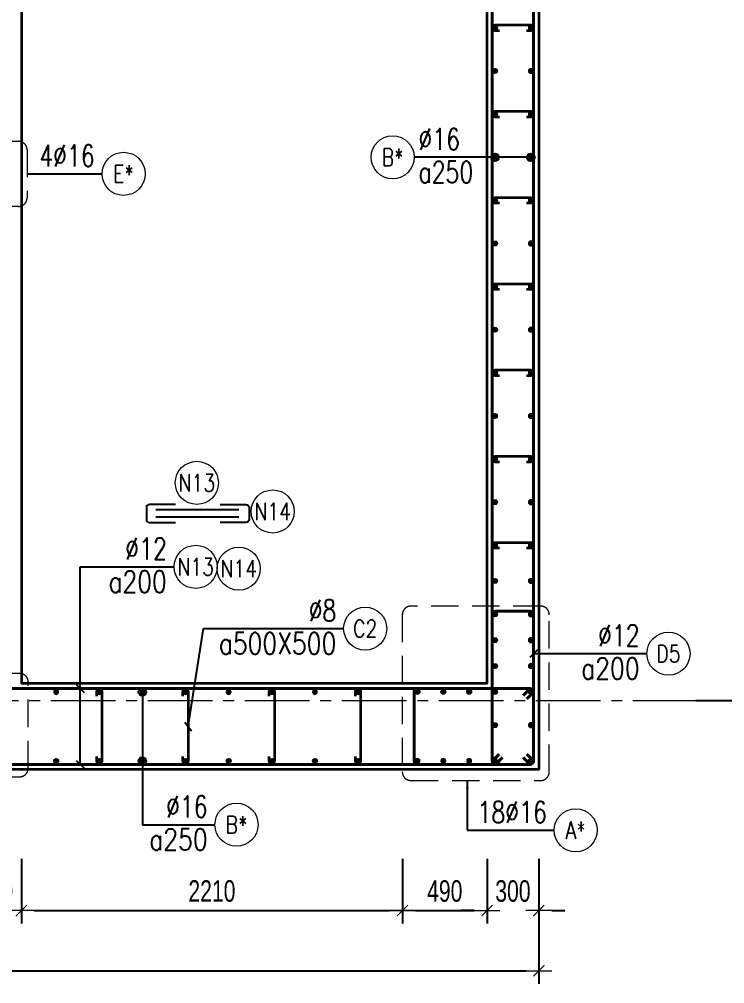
# Model space of a CAD drawing. Header units: millimetres. Extents: x 931337 to 1117500, y 19732 to 157199.
# Drawn here: x 1004007 to 1008097, y 134820 to 140412 of the extents above; entities that cross this region are included whole.
import ezdxf
from ezdxf.enums import TextEntityAlignment as Align

# ---------------------------------------------------------------- set-up
doc = ezdxf.new("R2010")
doc.units = ezdxf.units.MM
doc.header["$MEASUREMENT"] = 0
for name, pattern in [('HIDDEN', [9.525, 6.35, -3.175]), ('HIDDEN2', [4.7625, 3.175, -1.5875]), ('OF_Grid_1$0$CENTER2', [1.125, 0.75, -0.125, 0.125, -0.125])]:
    doc.linetypes.add(name, pattern=pattern)
doc.layers.get('0').update_dxf_attribs({"lineweight": 20})
doc.layers.get('Defpoints').update_dxf_attribs({"color": 151, "lineweight": 9})
doc.layers.add('Hidden', color=9, linetype='HIDDEN')
doc.layers.add('Ligature', color=1, linetype='Continuous')
for name, color, linetype, lineweight in [('KC-LEADER', 153, 'Continuous', 18), ('KC-THEP', 6, 'Continuous', 40), ('NDC_S_DIM', 1, 'Continuous', 15), ('NDC_S_HIDDEN', 8, 'HIDDEN2', 13), ('NDC_S_LEADER', 1, 'Continuous', 15), ('NDC_S_REBAR', 4, 'Continuous', 35), ('NDC_S_STIRRUP', 4, 'Continuous', 40), ('NDC_S_VN TEXT', 7, 'Continuous', 20), ('NDC_S_WALL', 6, 'Continuous', 35), ('OF_Grid_1$0$NDC_S_AXIS', 5, 'OF_Grid_1$0$CENTER2', 13)]:
    doc.layers.add(name, color=color, linetype=linetype, lineweight=lineweight)
doc.styles.add('NDC_DIM', font='', dxfattribs={"width": 0.75})
doc.styles.add('NDC_EN TXT', font='romans.shx', dxfattribs={"width": 0.8})
doc.styles.get('NDC_DIM').set_extended_font_data('Dotum')
doc.dimstyles.new('NDC_dim_25', dxfattribs={"dimscale": 25, "dimtxt": 2.5, "dimasz": 1.5, "dimexe": 1.5, "dimexo": 2.5, "dimgap": 1, "dimtad": 1, "dimdec": 0, "dimzin": 0, "dimdsep": 46, "dimtxsty": 'NDC_DIM', "dimblk": 'DIMMARK', "dimcen": 0.09, "dimdle": 1.2, "dimclrd": 1, "dimclre": 1, "dimclrt": 3, "dimadec": 0, "dimazin": 0, "dimtfac": 1, "dimtdec": 0, "dimtix": 1, "dimtofl": 0, "dimtmove": 0, "dimatfit": 3, "dimfxl": 6, "dimfxlon": 1, "dimtolj": 1, "dimtzin": 0, "dimarcsym": 0})
doc.dimstyles.new('NDC_dim_30', dxfattribs={"dimscale": 30, "dimtxt": 2.5, "dimasz": 1.5, "dimexe": 1.5, "dimexo": 2.5, "dimgap": 1, "dimtad": 1, "dimdec": 0, "dimzin": 0, "dimdsep": 46, "dimtxsty": 'NDC_DIM', "dimblk": 'DIMMARK', "dimcen": 0.09, "dimdle": 1.2, "dimclrd": 1, "dimclre": 1, "dimclrt": 3, "dimadec": 0, "dimazin": 0, "dimtfac": 1, "dimtdec": 0, "dimtix": 1, "dimtofl": 0, "dimtmove": 0, "dimatfit": 3, "dimfxl": 6, "dimfxlon": 1, "dimtolj": 1, "dimtzin": 0, "dimarcsym": 0})
doc.dimstyles.new('NDC_dim_50', dxfattribs={"dimscale": 50, "dimtxt": 2.5, "dimasz": 1.5, "dimexe": 1.5, "dimexo": 2.5, "dimgap": 1, "dimtad": 1, "dimdec": 0, "dimzin": 0, "dimdsep": 46, "dimtxsty": 'NDC_DIM', "dimblk": 'DIMMARK', "dimcen": 0.09, "dimdle": 1.2, "dimclrd": 1, "dimclre": 1, "dimclrt": 3, "dimadec": 0, "dimazin": 0, "dimtfac": 1, "dimtdec": 0, "dimtix": 1, "dimtofl": 0, "dimtmove": 0, "dimatfit": 3, "dimfxl": 6, "dimfxlon": 1, "dimtolj": 1, "dimtzin": 0, "dimarcsym": 0})

# ---------------------------------------------------------------- blocks, each defined once
blk = doc.blocks.new('DIMMARK')
at = {"layer": 'NDC_S_DIM', "color": 1}
blk.add_line((-1.5, 0), (1, 0), dxfattribs=at)
at = {"layer": 'NDC_S_DIM', "color": 2, "const_width": 0.1}
blk.add_lwpolyline([(-0.424, -0.424), (0.424, 0.424)], dxfattribs=at)
blk = doc.blocks.new('*U9')
blk.add_circle((2.5, 0), 2.5)
at = {"layer": 'NDC_S_VN TEXT', "color": 3, "style": 'NDC_EN TXT', "width": 0.75}
blk.add_attdef('DK2', text='', height=2.5, dxfattribs=at).set_placement((-0.85, 0.85), align=Align.RIGHT)
at = {"layer": 'NDC_S_VN TEXT', "color": 7, "style": 'NDC_EN TXT', "width": 0.8}
blk.add_attdef('SH3', text='', height=2, dxfattribs=at).set_placement((2.5, 0), align=Align.MIDDLE)
blk = doc.blocks.new('THEP')
at = {"layer": 'KC-LEADER', "color": 6}
blk.add_circle((0, 0), 14, dxfattribs=at)
at = {"layer": 'KC-THEP'}
for p, q in [((-14, 0), (14, 0)), ((9.9, 9.9), (-9.9, -9.9)), ((-9.9, 9.9), (9.9, -9.9)), ((0, 14), (0, -14))]:
    blk.add_line(p, q, dxfattribs=at)
blk = doc.blocks.new('*U10')
blk.add_circle((2.5, 0), 2.5)
at = {"layer": 'NDC_S_VN TEXT', "color": 3, "style": 'NDC_EN TXT'}
for tag, width, p in [('DK2', 0.75, (-0.85, 0.85)), ('KC2', 0.8, (-0.85, -2.97))]:
    blk.add_attdef(tag, text='', height=2.5, dxfattribs=dict(at, width=width)).set_placement(p, align=Align.RIGHT)
at = {"layer": 'NDC_S_VN TEXT', "color": 7, "style": 'NDC_EN TXT', "width": 0.8}
blk.add_attdef('SH3', text='', height=2, dxfattribs=at).set_placement((2.5, 0), align=Align.MIDDLE)
blk = doc.blocks.new('*U11')
blk.add_circle((-2.5, 0), 2.5)
at = {"layer": 'NDC_S_VN TEXT', "color": 3, "style": 'NDC_EN TXT', "width": 0.75}
for tag, p in [('DK1', (0.5, 0.85)), ('KC1', (0.5, -2.97))]:
    blk.add_attdef(tag, p, '', height=2.5, dxfattribs=at)
at = {"layer": 'NDC_S_VN TEXT', "color": 7, "style": 'NDC_EN TXT', "width": 0.8}
blk.add_attdef('SH2', text='', height=2, dxfattribs=at).set_placement((-2.5, 0), align=Align.MIDDLE)
blk = doc.blocks.new('*U148')
at = {"layer": 'KC-THEP', "xscale": -1, "rotation": 170.331435563619}
blk.add_blockref('THEP', (0, 200), dxfattribs=at)
at = {"layer": 'KC-THEP', "rotation": 9.668564436380946}
blk.add_blockref('THEP', (0, -200), dxfattribs=at)
blk = doc.blocks.new('*U147')
at = {"layer": 'NDC_S_HIDDEN', "color": 0, "linetype": 'ByBlock', "lineweight": -2, "transparency": 16777216}
for p in [(0, 0), (250, 0), (500, 0), (750, 0), (1000, 0), (1250, 0), (1500, 0), (1750, 0)]:
    blk.add_blockref('*U148', p, dxfattribs=at)
blk = doc.blocks.new('*U152')
at = {"layer": 'NDC_S_REBAR'}
blk.add_lwpolyline([(-15, 175), (-15, 200, -1), (15, 200), (15, -200, -1), (-15, -200), (-15, -175)], format="xyb", dxfattribs=at)
blk = doc.blocks.new('*U151')
at = {"layer": 'NDC_S_HIDDEN', "color": 0, "linetype": 'ByBlock', "lineweight": -2, "transparency": 16777216}
for p in [(0, 0), (500, 0), (1000, 0), (1500, 0)]:
    blk.add_blockref('*U152', p, dxfattribs=at)
blk = doc.blocks.new('A$C7BC65A55')
at = {"layer": 'Ligature'}
for p, q in [((-15.2, 372, 0), (-15.2, 38.5, 0)), ((15.2, 372, 0), (15.2, 38.5, 0))]:
    blk.add_line(p, q, dxfattribs=at)
for points in [[(-36.2, 296.5), (-36.2, 400.9, -0.414214), (-24, 413.1), (24, 413.1, -0.414214), (36.2, 400.9), (36.2, 296.5)], [(-36.2, 116.5), (-36.2, 12.2, 0.414214), (-24, 0), (24, 0, 0.414214), (36.2, 12.2), (36.2, 116.5)]]:
    blk.add_lwpolyline(points, format="xyb", dxfattribs=at)
blk = doc.blocks.new('*D193')
at = {"layer": 'Defpoints', "color": 0, "ltscale": 200, "transparency": 16777216}
for p in [(1003719.4, 136562.1), (1004019.4, 136562.1), (1004019.4, 135244.6)]:
    blk.add_point(p, dxfattribs=at)
at = {"layer": 'NDC_S_DIM', "color": 1, "lineweight": -2, "ltscale": 200, "transparency": 16777216}
for p, q in [((1003719.4, 135544.6), (1003719.4, 135169.6)), ((1004019.4, 135544.6), (1004019.4, 135169.6)), ((1003644.4, 135244.6), (1003569.4, 135244.6)), ((1004094.4, 135244.6), (1004169.4, 135244.6))]:
    blk.add_line(p, q, dxfattribs=at)
at = {"layer": 'NDC_S_DIM', "color": 1, "lineweight": -2, "ltscale": 200, "transparency": 16777216, "xscale": 75, "yscale": 75, "zscale": 75}
blk.add_blockref('DIMMARK', (1003719.4, 135244.6), dxfattribs=at)
at = {"layer": 'NDC_S_DIM', "color": 1, "lineweight": -2, "ltscale": 200, "transparency": 16777216, "xscale": 75, "yscale": 75, "zscale": 75, "rotation": 180}
blk.add_blockref('DIMMARK', (1004019.4, 135244.6), dxfattribs=at)
at = {"layer": 'NDC_S_DIM', "color": 3, "ltscale": 200, "transparency": 16777216, "insert": (1003869.4, 135357.2), "char_height": 125, "attachment_point": 5, "style": 'NDC_DIM'}
blk.add_mtext('\\A1;300', dxfattribs=at)
blk = doc.blocks.new('*D194')
at = {"layer": 'Defpoints', "color": 0, "ltscale": 200, "transparency": 16777216}
for p in [(1004019.4, 136562.1), (1006229.1, 136135.6), (1006229.1, 135244.6)]:
    blk.add_point(p, dxfattribs=at)
at = {"layer": 'NDC_S_DIM', "color": 1, "lineweight": -2, "ltscale": 200, "transparency": 16777216}
for p, q in [((1004019.4, 135544.6), (1004019.4, 135169.6)), ((1006229.1, 135544.6), (1006229.1, 135169.6)), ((1004094.4, 135244.6), (1006154.1, 135244.6))]:
    blk.add_line(p, q, dxfattribs=at)
at = {"layer": 'NDC_S_DIM', "color": 1, "lineweight": -2, "ltscale": 200, "transparency": 16777216, "xscale": 75, "yscale": 75, "zscale": 75, "rotation": 180}
blk.add_blockref('DIMMARK', (1004019.4, 135244.6), dxfattribs=at)
at = {"layer": 'NDC_S_DIM', "color": 1, "lineweight": -2, "ltscale": 200, "transparency": 16777216, "xscale": 75, "yscale": 75, "zscale": 75}
blk.add_blockref('DIMMARK', (1006229.1, 135244.6), dxfattribs=at)
at = {"layer": 'NDC_S_DIM', "color": 3, "ltscale": 200, "transparency": 16777216, "insert": (1005124.2, 135357.2), "char_height": 125, "attachment_point": 5, "style": 'NDC_DIM'}
blk.add_mtext('\\A1;2210', dxfattribs=at)
blk = doc.blocks.new('*D195')
at = {"layer": 'Defpoints', "color": 0, "ltscale": 200, "transparency": 16777216}
for p in [(1006719.4, 136562.1), (1006229.1, 136135.6), (1006719.4, 135244.6)]:
    blk.add_point(p, dxfattribs=at)
at = {"layer": 'NDC_S_DIM', "color": 1, "lineweight": -2, "ltscale": 200, "transparency": 16777216}
for p, q in [((1006229.1, 135544.6), (1006229.1, 135169.6)), ((1006719.4, 135544.6), (1006719.4, 135169.6)), ((1006304.1, 135244.6), (1006644.4, 135244.6))]:
    blk.add_line(p, q, dxfattribs=at)
at = {"layer": 'NDC_S_DIM', "color": 1, "lineweight": -2, "ltscale": 200, "transparency": 16777216, "xscale": 75, "yscale": 75, "zscale": 75, "rotation": 180}
blk.add_blockref('DIMMARK', (1006229.1, 135244.6), dxfattribs=at)
at = {"layer": 'NDC_S_DIM', "color": 1, "lineweight": -2, "ltscale": 200, "transparency": 16777216, "xscale": 75, "yscale": 75, "zscale": 75}
blk.add_blockref('DIMMARK', (1006719.4, 135244.6), dxfattribs=at)
at = {"layer": 'NDC_S_DIM', "color": 3, "ltscale": 200, "transparency": 16777216, "insert": (1006474.2, 135357.2), "char_height": 125, "attachment_point": 5, "style": 'NDC_DIM'}
blk.add_mtext('\\A1;490', dxfattribs=at)
blk = doc.blocks.new('*D196')
at = {"layer": 'Defpoints', "color": 0, "ltscale": 200, "transparency": 16777216}
for p in [(1006719.4, 136562.1), (1007019.4, 136062.1), (1007019.4, 135244.6)]:
    blk.add_point(p, dxfattribs=at)
at = {"layer": 'NDC_S_DIM', "color": 1, "lineweight": -2, "ltscale": 200, "transparency": 16777216}
for p, q in [((1006719.4, 135544.6), (1006719.4, 135169.6)), ((1007019.4, 135544.6), (1007019.4, 135169.6)), ((1006644.4, 135244.6), (1006569.4, 135244.6)), ((1007094.4, 135244.6), (1007169.4, 135244.6))]:
    blk.add_line(p, q, dxfattribs=at)
at = {"layer": 'NDC_S_DIM', "color": 1, "lineweight": -2, "ltscale": 200, "transparency": 16777216, "xscale": 75, "yscale": 75, "zscale": 75}
blk.add_blockref('DIMMARK', (1006719.4, 135244.6), dxfattribs=at)
at = {"layer": 'NDC_S_DIM', "color": 1, "lineweight": -2, "ltscale": 200, "transparency": 16777216, "xscale": 75, "yscale": 75, "zscale": 75, "rotation": 180}
blk.add_blockref('DIMMARK', (1007019.4, 135244.6), dxfattribs=at)
at = {"layer": 'NDC_S_DIM', "color": 3, "ltscale": 200, "transparency": 16777216, "insert": (1006869.4, 135357.2), "char_height": 125, "attachment_point": 5, "style": 'NDC_DIM'}
blk.add_mtext('\\A1;300', dxfattribs=at)
blk = doc.blocks.new('*D168')
at = {"layer": 'Defpoints', "color": 0, "ltscale": 200, "transparency": 16777216}
for p in [(1007020.4, 136377.8), (1000220.2, 136062.1), (1007020.4, 134895.5)]:
    blk.add_point(p, dxfattribs=at)
at = {"layer": 'NDC_S_DIM', "color": 1, "lineweight": -2, "ltscale": 200, "transparency": 16777216}
for p, q in [((1000220.2, 135195.5), (1000220.2, 134820.5)), ((1007020.4, 135195.5), (1007020.4, 134820.5)), ((1000295.2, 134895.5), (1006945.4, 134895.5))]:
    blk.add_line(p, q, dxfattribs=at)
at = {"layer": 'NDC_S_DIM', "color": 1, "lineweight": -2, "ltscale": 200, "transparency": 16777216, "xscale": 75, "yscale": 75, "zscale": 75, "rotation": 180}
blk.add_blockref('DIMMARK', (1000220.2, 134895.5), dxfattribs=at)
at = {"layer": 'NDC_S_DIM', "color": 1, "lineweight": -2, "ltscale": 200, "transparency": 16777216, "xscale": 75, "yscale": 75, "zscale": 75}
blk.add_blockref('DIMMARK', (1007020.4, 134895.5), dxfattribs=at)
at = {"layer": 'NDC_S_DIM', "color": 3, "ltscale": 200, "transparency": 16777216, "insert": (1003620.3, 135008.1), "char_height": 125, "attachment_point": 5, "style": 'NDC_DIM'}
blk.add_mtext('\\A1;6800', dxfattribs=at)
blk = doc.blocks.new('*D181')
at = {"layer": 'Defpoints', "color": 0, "transparency": 16777216}
for p in [(1006390.1, 148062.1), (1008230.1, 148062.1), (1006280.7, 136462.1)]:
    blk.add_point(p, dxfattribs=at)
at = {"layer": 'NDC_S_DIM', "color": 1, "lineweight": -2, "transparency": 16777216}
for p, q in [((1007930.1, 148062.1), (1008305.1, 148062.1)), ((1008230.1, 136537.1), (1008230.1, 147987.1)), ((1007930.1, 136462.1), (1008305.1, 136462.1))]:
    blk.add_line(p, q, dxfattribs=at)
at = {"layer": 'NDC_S_DIM', "color": 1, "lineweight": -2, "transparency": 16777216, "xscale": 75, "yscale": 75, "zscale": 75}
for p, rotation in [((1008230.1, 148062.1), 90), ((1008230.1, 136462.1), 270)]:
    blk.add_blockref('DIMMARK', p, dxfattribs=dict(at, rotation=rotation))
at = {"layer": 'NDC_S_DIM', "color": 3, "transparency": 16777216, "insert": (1008117.5, 142262.1), "char_height": 125, "attachment_point": 5, "rotation": 90, "style": 'NDC_DIM'}
blk.add_mtext('\\A1;11600', dxfattribs=at)
blk = doc.blocks.new('*D182')
at = {"layer": 'Defpoints', "color": 0, "ltscale": 200, "transparency": 16777216}
for p in [(1006905.4, 136462.3), (1008542.7, 136462.3), (1006937.1, 136062.1)]:
    blk.add_point(p, dxfattribs=at)
at = {"layer": 'NDC_S_DIM', "color": 1, "lineweight": -2, "ltscale": 200, "transparency": 16777216}
for p, q in [((1008242.7, 136462.3), (1008617.7, 136462.3)), ((1008542.7, 136137.1), (1008542.7, 136387.3)), ((1008242.7, 136062.1), (1008617.7, 136062.1))]:
    blk.add_line(p, q, dxfattribs=at)
at = {"layer": 'NDC_S_DIM', "color": 1, "lineweight": -2, "ltscale": 200, "transparency": 16777216, "xscale": 75, "yscale": 75, "zscale": 75}
for p, rotation in [((1008542.7, 136462.3), 90), ((1008542.7, 136062.1), 270)]:
    blk.add_blockref('DIMMARK', p, dxfattribs=dict(at, rotation=rotation))
at = {"layer": 'NDC_S_DIM', "color": 3, "ltscale": 200, "transparency": 16777216, "insert": (1008430.1, 136262.2), "char_height": 125, "attachment_point": 5, "rotation": 90, "style": 'NDC_DIM'}
blk.add_mtext('\\A1;400', dxfattribs=at)
blk = doc.blocks.new('*D183')
at = {"layer": 'Defpoints', "color": 0, "ltscale": 200, "transparency": 16777216}
for p in [(1006905.5, 148062.1), (1008542.7, 148062.1), (1006905.4, 136462.3)]:
    blk.add_point(p, dxfattribs=at)
at = {"layer": 'NDC_S_DIM', "color": 1, "lineweight": -2, "ltscale": 200, "transparency": 16777216}
for p, q in [((1008242.7, 148062.1), (1008617.7, 148062.1)), ((1008542.7, 136537.3), (1008542.7, 147987.1)), ((1008242.7, 136462.3), (1008617.7, 136462.3))]:
    blk.add_line(p, q, dxfattribs=at)
at = {"layer": 'NDC_S_DIM', "color": 1, "lineweight": -2, "ltscale": 200, "transparency": 16777216, "xscale": 75, "yscale": 75, "zscale": 75}
for p, rotation in [((1008542.7, 148062.1), 90), ((1008542.7, 136462.3), 270)]:
    blk.add_blockref('DIMMARK', p, dxfattribs=dict(at, rotation=rotation))
at = {"layer": 'NDC_S_DIM', "color": 3, "ltscale": 200, "transparency": 16777216, "insert": (1008430.1, 142262.2), "char_height": 125, "attachment_point": 5, "rotation": 90, "style": 'NDC_DIM'}
blk.add_mtext('\\A1;11600', dxfattribs=at)

msp = doc.modelspace()

# ---------------------------------------------------------------- linework, layer by layer
for centre in [(1005036.572, 137724.295), (1005476.673, 137558.538), (1005279.843, 137227.024)]:
    msp.add_circle(centre, 125)
at = {"layer": 'NDC_S_HIDDEN', "ltscale": 50}
for points in [[(1003726.91, 139704.728), (1004002.753, 139704.728, -0.41421356), (1004052.753, 139654.728), (1004052.753, 139377.179, -0.41421356), (1004002.753, 139327.179), (1003726.91, 139327.179, -0.41421356), (1003676.91, 139377.179), (1003676.91, 139654.728, -0.41421356)], [(1006278.081, 135998.684), (1007030.292, 135998.684, 0.41421356), (1007080.292, 136048.684), (1007080.292, 136959.629, 0.41421356), (1007030.292, 137009.629), (1006278.081, 137009.629, 0.41421356), (1006228.081, 136959.629), (1006228.081, 136048.684, 0.41421356)], [(1003725.144, 136020.544), (1004009.406, 136020.544, 0.41421356), (1004059.406, 136070.544), (1004059.406, 136569.364, 0.41421356), (1004009.406, 136619.364), (1003725.144, 136619.364, 0.41421356), (1003675.144, 136569.364), (1003675.144, 136070.544, 0.41421356)]]:
    msp.add_lwpolyline(points, format="xyb", close=True, dxfattribs=at)
at = {"layer": 'NDC_S_REBAR'}
for points in [[(1006947.897, 140347.085), (1006972.897, 140347.085, 1), (1006972.897, 140377.085), (1006765.873, 140377.085, 1), (1006765.873, 140347.085), (1006790.873, 140347.085)], [(1006947.897, 139847.085), (1006972.897, 139847.085, 1), (1006972.897, 139877.085), (1006765.873, 139877.085, 1), (1006765.873, 139847.085), (1006790.873, 139847.085)], [(1006947.897, 139347.085), (1006972.897, 139347.085, 1), (1006972.897, 139377.085), (1006765.873, 139377.085, 1), (1006765.873, 139347.085), (1006790.873, 139347.085)], [(1006947.897, 138847.085), (1006972.897, 138847.085, 1), (1006972.897, 138877.085), (1006765.873, 138877.085, 1), (1006765.873, 138847.085), (1006790.873, 138847.085)], [(1006947.897, 138347.085), (1006972.897, 138347.085, 1), (1006972.897, 138377.085), (1006765.873, 138377.085, 1), (1006765.873, 138347.085), (1006790.873, 138347.085)], [(1006947.897, 137847.085), (1006972.897, 137847.085, 1), (1006972.897, 137877.085), (1006765.873, 137877.085, 1), (1006765.873, 137847.085), (1006790.873, 137847.085)], [(1006947.897, 137347.085), (1006972.897, 137347.085, 1), (1006972.897, 137377.085), (1006765.873, 137377.085, 1), (1006765.873, 137347.085), (1006790.873, 137347.085)]]:
    msp.add_lwpolyline(points, format="xyb", dxfattribs=at)
at = {"layer": 'NDC_S_STIRRUP'}
for points in [[(1006789.385, 136152.085), (1006749.385, 136112.085, 0.41421356), (1006769.385, 136092.085), (1006969.385, 136092.085, 0.41421356), (1006989.385, 136112.085), (1006989.385, 148412.085, 0.41421356), (1006969.385, 148432.085), (1006769.385, 148432.085, 0.41421356), (1006749.385, 148412.085), (1006749.385, 136112.085, 0.41421356), (1006769.385, 136092.085), (1006809.385, 136132.085)], [(1006789.385, 136152.085), (1006749.385, 136112.085, 0.41421356), (1006769.385, 136092.085), (1006969.385, 136092.085, 0.41421356), (1006989.385, 136112.085), (1006989.385, 136960.696, 0.41421356), (1006969.385, 136980.696), (1006769.385, 136980.696, 0.41421356), (1006749.385, 136960.696), (1006749.385, 136112.085, 0.41421356), (1006769.385, 136092.085), (1006809.385, 136132.085)], [(1006929.385, 136492.085), (1006969.385, 136532.085, -0.41421356), (1006989.385, 136512.085), (1006989.385, 136112.085, -0.41421356), (1006969.385, 136092.085), (1003269.385, 136092.085, -0.41421356), (1003249.385, 136112.085), (1003249.385, 136512.085, -0.41421356), (1003269.385, 136532.085), (1006969.385, 136532.085, -0.41421356), (1006989.385, 136512.085), (1006949.385, 136472.085)], [(1006929.385, 136132.085), (1006969.385, 136092.085, 0.41421356), (1006989.385, 136112.085), (1006989.385, 136512.085, 0.41421356), (1006969.385, 136532.085), (1006315.873, 136532.085, 0.41421356), (1006295.873, 136512.085), (1006295.873, 136112.085, 0.41421356), (1006315.873, 136092.085), (1006969.385, 136092.085, 0.41421356), (1006989.385, 136112.085), (1006949.385, 136152.085)]]:
    msp.add_lwpolyline(points, format="xyb", dxfattribs=at)
at = {"layer": 'NDC_S_WALL'}
msp.add_lwpolyline([(1007019.385, 148462.085), (1007019.385, 136062.085), (1003219.385, 136062.085), (1003219.385, 136562.085), (1003719.385, 136562.085), (1003719.385, 139362.085), (1001019.385, 139362.085), (1001019.385, 136562.085), (1002119.385, 136562.085), (1002119.385, 136062.085), (1000719.385, 136062.085), (1000719.385, 140312.085), (1001019.385, 140312.085), (1001019.385, 139662.085), (1003719.385, 139662.085), (1003719.385, 145062.085)], dxfattribs=at)
msp.add_lwpolyline([(1004019.385, 147962.085), (1004019.385, 136562.085), (1006719.385, 136562.085), (1006719.385, 147962.085)], close=True, dxfattribs=at)
at = {"layer": 'OF_Grid_1$0$NDC_S_AXIS', "ltscale": 500}
msp.add_line((990127.702, 136462.085), (1008748.29, 136462.085), dxfattribs=at)

# ---------------------------------------------------------------- block references
at = {"layer": 'Hidden', "xscale": 1.44, "yscale": 1.44, "zscale": 1.44, "rotation": 270}
msp.add_blockref('A$C7BC65A55', (1004744.461, 137546.77, 0.03), dxfattribs=at)
at = {"layer": 'KC-THEP'}
for p, rotation in [((1006765.873, 140362.085), 189.6685644363809), ((1006765.873, 140112.085), 189.6685644363809), ((1006765.873, 139862.085), 189.6685644363809), ((1006765.873, 139612.085), 189.6685644363809), ((1006765.873, 139362.085), 189.6685644363809), ((1006765.873, 139112.085), 189.6685644363809), ((1006765.873, 138862.085), 189.6685644363809), ((1006765.873, 138612.085), 189.6685644363809), ((1006765.873, 138362.085), 189.6685644363809), ((1006765.873, 138112.085), 189.6685644363809), ((1006765.873, 137862.085), 189.6685644363809), ((1006765.873, 137612.085), 189.6685644363809), ((1006765.873, 137362.085), 189.6685644363809), ((1006765.873, 137155.809), 189.6685644363809), ((1006765.873, 136962.085), 189.6685644363809), ((1006765.873, 136812.085), 189.6685644363809), ((1006765.873, 136662.085), 189.6685644363809), ((1006315.873, 136512.085), 189.6685644363809), ((1006465.873, 136512.085), 189.6685644363809), ((1006615.873, 136512.085), 189.6685644363809), ((1006765.873, 136512.085), 189.6685644363809), ((1006765.873, 136319.549), 189.6685644363809), ((1006972.897, 136112.085), 9.668564436380946)]:
    msp.add_blockref('THEP', p, dxfattribs=dict(at, rotation=rotation))
at = {"layer": 'KC-THEP', "xscale": -1}
for p, rotation in [((1006972.897, 140362.085), 170.331435563619), ((1006972.897, 140112.085), 170.331435563619), ((1006972.897, 139862.085), 170.331435563619), ((1006972.897, 139612.085), 170.331435563619), ((1006972.897, 139362.085), 170.331435563619), ((1006972.897, 139112.085), 170.331435563619), ((1006972.897, 138862.085), 170.331435563619), ((1006972.897, 138612.085), 170.331435563619), ((1006972.897, 138362.085), 170.331435563619), ((1006972.897, 138112.085), 170.331435563619), ((1006972.897, 137862.085), 170.331435563619), ((1006972.897, 137612.085), 170.331435563619), ((1006972.897, 137362.085), 170.331435563619), ((1006972.897, 137155.809), 170.331435563619), ((1006972.897, 136962.085), 170.331435563619), ((1006972.897, 136812.085), 170.331435563619), ((1006972.897, 136662.085), 170.331435563619), ((1006972.897, 136512.085), 170.331435563619), ((1006972.897, 136319.549), 170.331435563619), ((1006315.873, 136112.085), 350.3314355636191), ((1006465.873, 136112.085), 350.3314355636191), ((1006615.873, 136112.085), 350.3314355636191), ((1006765.873, 136112.085), 350.3314355636191)]:
    msp.add_blockref('THEP', p, dxfattribs=dict(at, rotation=rotation))
at = {"layer": 'NDC_S_HIDDEN'}
for name, p in [('*U147', (1004221.257, 136312.085)), ('*U151', (1004471.257, 136312.085))]:
    msp.add_blockref(name, p, dxfattribs=at)
at = {"layer": 'NDC_S_VN TEXT', "xscale": 50, "yscale": 50, "zscale": 50}
for name, p, values in [('*U11', (1006296.926, 139612.085), {'SH2': 'B*', 'DK1': '%%C16', 'KC1': 'a250'}), ('*U9', (1004487.331, 139515.953), {'SH3': 'E*', 'DK2': '4%%C16'}), ('*U10', (1004905.121, 137237.363), {'SH3': 'N13', 'DK2': '%%C12', 'KC2': 'a200'}), ('*U10', (1005887.916, 136879.427), {'SH3': 'C2', 'DK2': '%%c8', 'KC2': 'a500X500'}), ('*U10', (1007646.139, 136734.067), {'SH3': 'D5', 'DK2': '%%C12', 'KC2': 'a200'}), ('*U10', (1005141.869, 135742.372), {'SH3': 'B*', 'DK2': '%%C16', 'KC2': 'a250'}), ('*U9', (1007108.288, 135710.163), {'SH3': 'A*', 'DK2': '18%%C16'})]:
    msp.add_blockref(name, p, dxfattribs=at).add_auto_attribs(values)

# ---------------------------------------------------------------- texts
at = {"layer": 'NDC_S_VN TEXT', "color": 7, "style": 'NDC_EN TXT', "width": 0.8}
for tag, p in [('N13', (1005036.572, 137724.295)), ('N14', (1005476.673, 137558.538)), ('N14', (1005279.843, 137227.024))]:
    msp.add_attdef(tag, text='3', height=100, dxfattribs=at).set_placement(p, align=Align.MIDDLE)

# ---------------------------------------------------------------- dimensions: what is measured, and where the dimension line sits
at = {"layer": 'NDC_S_DIM'}
dim = msp.add_linear_dim(base=(1008230.135, 148062.085), p1=(1006280.748, 136462.085), p2=(1006390.081, 148062.085), angle=90, dimstyle='NDC_dim_50', override={"dimtmove": 1}, dxfattribs=at)
dim.commit()
dim.dimension.update_dxf_attribs({"geometry": '*D181', "text_midpoint": (1008117.55, 142262.085)})
at = {"layer": 'NDC_S_DIM', "ltscale": 200}
dim = msp.add_linear_dim(base=(1008542.731, 148062.085), p1=(1006905.4, 136462.339), p2=(1006905.498, 148062.085), angle=90, dimstyle='NDC_dim_50', override={"dimtmove": 1}, dxfattribs=at)
dim.commit()
dim.dimension.update_dxf_attribs({"geometry": '*D183', "text_midpoint": (1008430.146, 142262.212)})
for base, p1, p2, picture, middle in [((1004019.385, 135244.623), (1003719.385, 136562.085), (1004019.385, 136562.085), '*D193', (1003869.385, 135357.208)), ((1006229.081, 135244.623), (1004019.385, 136562.085), (1006229.081, 136135.584), '*D194', (1005124.233, 135357.208)), ((1006719.385, 135244.623), (1006229.081, 136135.584), (1006719.385, 136562.085), '*D195', (1006474.233, 135357.208)), ((1007019.385, 135244.623), (1006719.385, 136562.085), (1007019.385, 136062.085), '*D196', (1006869.385, 135357.208)), ((1007020.385, 134895.473), (1000220.185, 136062.085), (1007020.385, 136377.822), '*D168', (1003620.285, 135008.058))]:
    dim = msp.add_linear_dim(base=base, p1=p1, p2=p2, dimstyle='NDC_dim_50', override={"dimtmove": 1}, dxfattribs=at)
    dim.commit()
    dim.dimension.update_dxf_attribs({"geometry": picture, "text_midpoint": middle})
dim = msp.add_linear_dim(base=(1008542.731, 136462.339), p1=(1006937.094, 136062.085), p2=(1006905.4, 136462.339), angle=90, dimstyle='NDC_dim_50', dxfattribs=at)
dim.commit()
dim.dimension.update_dxf_attribs({"geometry": '*D182', "text_midpoint": (1008430.146, 136262.212)})

# ---------------------------------------------------------------- leaders
at = {"layer": 'NDC_S_LEADER'}
for points, dimstyle, override in [([(1006972.897, 139612.085), (1006296.926, 139612.085)], 'NDC_dim_30', {"dimtad": 0, "dimldrblk": 'Origin'}), ([(1006765.873, 139612.085), (1006296.926, 139612.085)], 'NDC_dim_30', {"dimtad": 0, "dimldrblk": 'Origin'}), ([(1004052.753, 139515.953), (1004487.331, 139515.953)], 'NDC_dim_25', {"dimgap": 1, "dimtad": 0}), ([(1004360.382, 136532.085), (1004360.382, 137237.182), (1004905.121, 137237.182)], 'NDC_dim_30', {"dimtad": 0, "dimldrblk": 'Oblique'}), ([(1004360.382, 136092.085), (1004360.382, 137237.182), (1004905.121, 137237.182)], 'NDC_dim_30', {"dimtad": 0, "dimldrblk": 'Oblique'}), ([(1004986.257, 136312.085), (1005075.019, 136879.426), (1005887.916, 136879.426)], 'NDC_dim_30', {"dimtad": 0, "dimldrblk": 'Oblique'}), ([(1006989.385, 136734.067), (1007646.139, 136734.067)], 'NDC_dim_30', {"dimtad": 0, "dimldrblk": 'Oblique'}), ([(1004721.257, 136512.085), (1004721.257, 135742.191), (1005141.869, 135742.191)], 'NDC_dim_30', {"dimgap": 1, "dimtad": 0, "dimldrblk": 'Origin'}), ([(1004721.257, 136112.085), (1004721.257, 135742.191), (1005141.869, 135742.191)], 'NDC_dim_30', {"dimgap": 1, "dimtad": 0, "dimldrblk": 'Origin'}), ([(1006604.56, 135998.684), (1006604.56, 135710.163), (1007108.288, 135710.163)], 'NDC_dim_30', {"dimtad": 0})]:
    msp.add_leader(points, dimstyle=dimstyle, override=override, dxfattribs=at)

doc.saveas('drawing.dxf')
